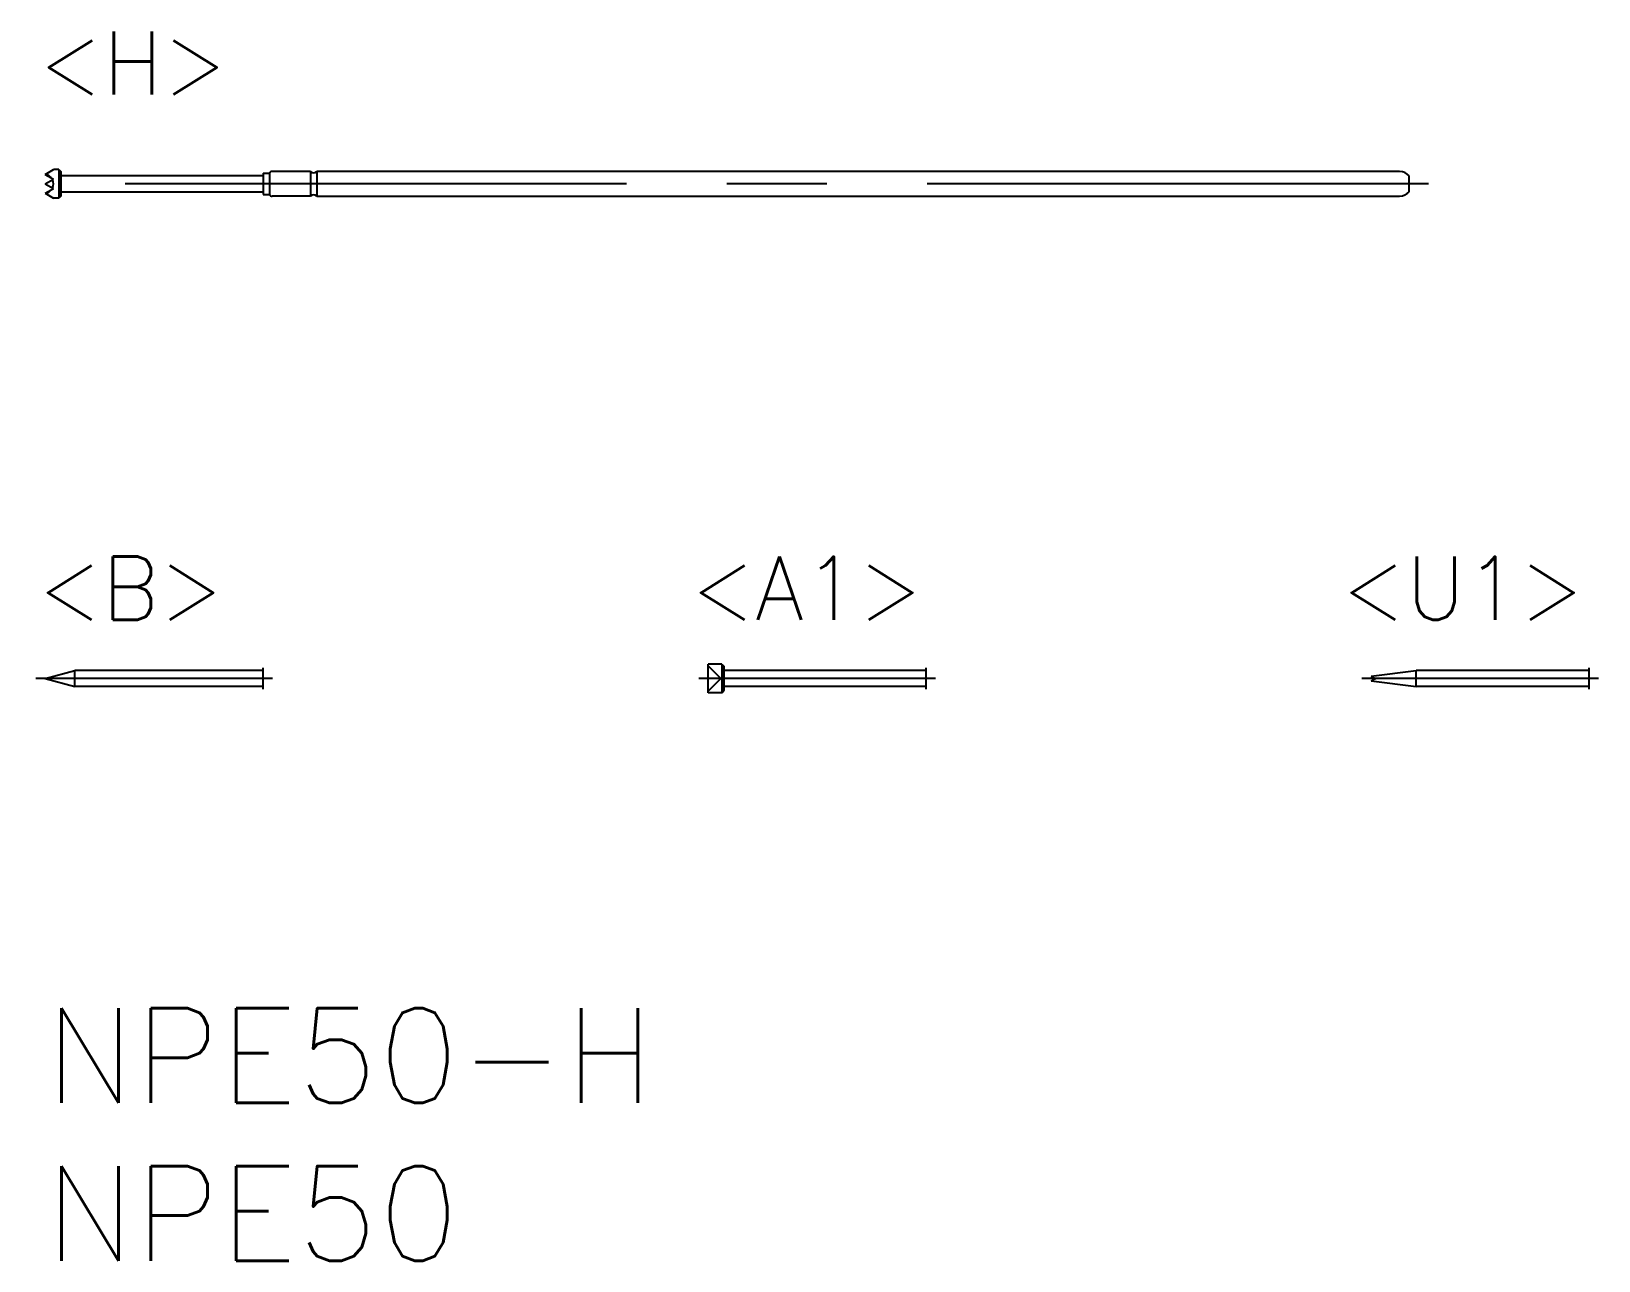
# Model space of a CAD drawing. Extents: x -0.4 to 49.2, y -8 to 31.
import ezdxf

# ---------------------------------------------------------------- set-up
doc = ezdxf.new("R2010")
doc.units = 0
doc.header["$LTSCALE"] = 0.5
doc.linetypes.add('CENTER', pattern=[50.8, 31.75, -6.35, 6.35, -6.35])
doc.linetypes.add('DASHED', pattern=[19.05, 12.7, -6.35])
for name, color, linetype in [('MSM_CENTER', 1, 'CENTER'), ('MSM_CONTINUOUS', 7, 'CONTINUOUS'), ('MSM_DASHED', 4, 'DASHED'), ('MSM_PART_NUMBER', 7, 'CONTINUOUS')]:
    doc.layers.add(name, color=color, linetype=linetype)
doc.styles.get("Standard").update_dxf_attribs({"font": 'txt.shx', "height": 1, "bigfont": 'bigfont.shx'})

# ---------------------------------------------------------------- blocks, each defined once
blk = doc.blocks.new('*U17')
at = {"layer": 'MSM_PART_NUMBER'}
blk.add_text('NPE50-H', height=3, dxfattribs=at).set_placement((0, -3))
blk = doc.blocks.new('*U18')
at = {"layer": 'MSM_PART_NUMBER'}
blk.add_text('NPE50', height=3, dxfattribs=at).set_placement((0, -8))

msp = doc.modelspace()

# ---------------------------------------------------------------- linework, layer by layer
at = {"layer": 'MSM_CENTER'}
for p, q in [((43.809, 26.126), (-0.441, 26.126)), ((7.2, 10.45), (-0.3, 10.45)), ((28.2, 10.45), (20.7, 10.45)), ((49.2, 10.45), (41.7, 10.45))]:
    msp.add_line(p, q, dxfattribs=at)
at = {"layer": 'MSM_CONTINUOUS'}
for p, q in [((0, 26.426), (0.259, 26.576)), ((0, 26.426), (0.26, 26.276)), ((0.43, 26.576), (0.259, 26.576)), ((0.43, 26.576), (0.5, 26.506)), ((0.43, 26.576), (0.43, 25.676)), ((0.5, 25.746), (0.5, 26.506)), ((6.9, 26.376), (0.5, 26.376)), ((6.9, 26.466), (7.1, 26.466)), ((6.9, 26.466), (6.9, 25.786)), ((7.1, 26.466), (7.1, 25.786)), ((8.4, 26.516), (7.187, 26.516)), ((8.4, 26.516), (8.4, 25.736)), ((42.896, 26.516), (8.6, 26.516)), ((8.6, 26.516), (8.6, 25.736)), ((43.2, 25.876), (43.2, 26.376)), ((0, 26.126), (0.26, 26.276)), ((0, 26.126), (0.26, 25.976)), ((0, 25.826), (0.26, 25.976)), ((0, 25.826), (0.259, 25.676)), ((0.5, 25.876), (6.9, 25.876)), ((0.43, 25.676), (0.259, 25.676)), ((0.5, 25.746), (0.43, 25.676)), ((6.9, 25.786), (7.1, 25.786)), ((8.4, 25.736), (7.187, 25.736)), ((8.6, 25.736), (42.896, 25.736)), ((0, 10.45), (0.933, 10.7)), ((0, 10.45), (0.933, 10.2)), ((0.933, 10.2), (0.933, 10.7)), ((6.9, 10.7), (0.933, 10.7)), ((6.9, 10.115), (6.9, 10.785)), ((21, 10), (21, 10.9)), ((21.425, 10.9), (21, 10.9)), ((21.425, 10.9), (21.5, 10.825)), ((21.425, 10.9), (21.425, 10)), ((21.5, 10.075), (21.5, 10.825)), ((27.9, 10.7), (21.5, 10.7)), ((27.9, 10.115), (27.9, 10.785)), ((42, 10.525), (43.425, 10.7)), ((42, 10.525), (42.13, 10.45)), ((42, 10.375), (42.13, 10.45)), ((48.9, 10.7), (43.425, 10.7)), ((43.425, 10.2), (43.425, 10.7)), ((48.9, 10.115), (48.9, 10.785)), ((6.9, 10.2), (0.933, 10.2)), ((21.425, 10), (21, 10)), ((21.425, 10), (21.5, 10.075)), ((27.9, 10.2), (21.5, 10.2)), ((42, 10.375), (43.425, 10.2)), ((48.9, 10.2), (43.425, 10.2))]:
    msp.add_line(p, q, dxfattribs=at)
for centre, radius, start, end in [((-0.241, 25.956), 0.559, 40.767, 60.895), ((7.187, 26.416), 0.1, 90, 150), ((8.5, 26.621), 0.145, 226.3972, 313.6028), ((42.896, 26.116), 0.4, 40.5141, 90), ((-0.246, 26.302), 0.567, 299.2415, 319.0965), ((-0.012, 26.126), 0.271, 331.2203, 28.7797), ((42.896, 26.136), 0.4, 270, 319.4859), ((7.187, 25.836), 0.1, 210, 270), ((8.5, 25.631), 0.145, 46.3972, 133.6028)]:
    msp.add_arc(centre, radius, start, end, dxfattribs=at)
at = {"layer": 'MSM_DASHED'}
for q in [(21, 10.85), (21, 10.05)]:
    msp.add_line((21.4, 10.45), q, dxfattribs=at)

# ---------------------------------------------------------------- block references
at = {"layer": 'MSM_CONTINUOUS'}
for name in ['*U17', '*U18']:
    msp.add_blockref(name, (0, 0), dxfattribs=at)

# ---------------------------------------------------------------- texts
at = {"layer": 'MSM_PART_NUMBER'}
for s, p in [('<H>', (-0.228, 28.958)), ('<B>', (-0.255, 12.311)), ('<A1>', (20.43, 12.311)), ('<U1>', (41.036, 12.311))]:
    msp.add_text(s, height=2, dxfattribs=at).set_placement(p)

doc.saveas('drawing.dxf')
